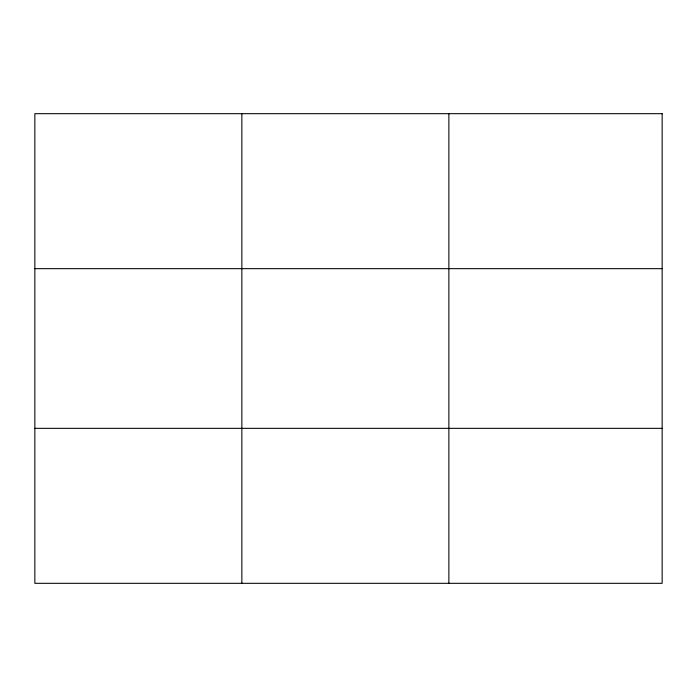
<?xml version="1.0" encoding="UTF-8"?>
<svg xmlns="http://www.w3.org/2000/svg" width="697" height="697" viewBox="0 0 697 697"><rect width="100%" height="100%" fill="white"/><g stroke="black" fill="none" stroke-linecap="round" stroke-linejoin="round"><path stroke-width="1.05" d="M241.859 583.319L241.859 113.681M448.868 583.319L448.868 113.681M34.85 268.659L662.15 268.659M34.85 428.341L662.15 428.341M662.15 113.681L662.15 583.319L34.85 583.319L34.85 113.681L662.15 113.681"/></g></svg>
